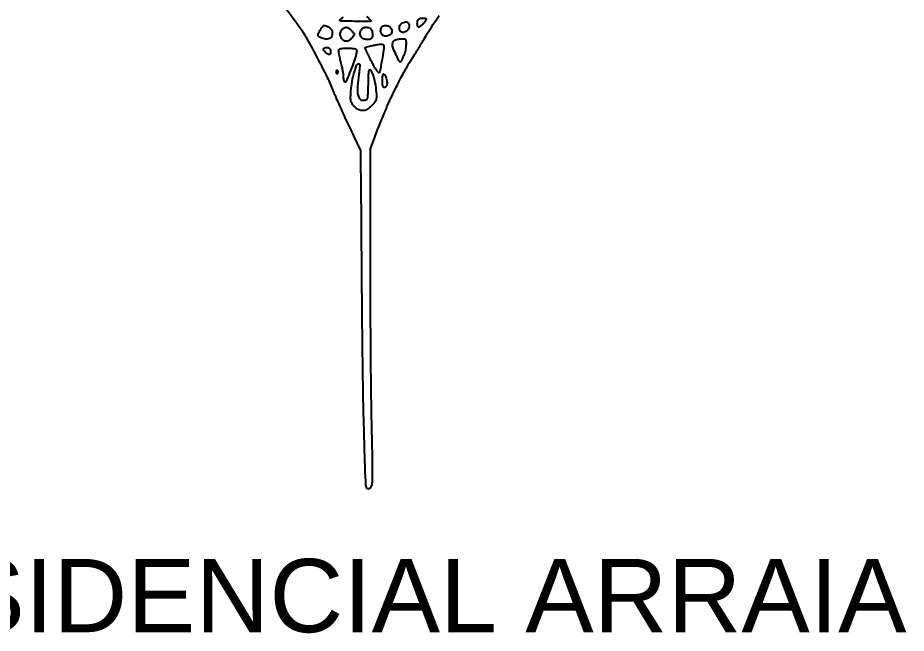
# Model space of a CAD drawing. Header units: inches. Extents: x 0 to 5940, y 0 to 4205.
# Drawn here: x 5406.9 to 5551.1, y 603.3 to 703.3 of the extents above; entities that cross this region are included whole.
import ezdxf

# ---------------------------------------------------------------- set-up
doc = ezdxf.new("R2010")
doc.units = ezdxf.units.IN
doc.header["$LTSCALE"] = 50
doc.header["$MEASUREMENT"] = 0
doc.styles.get("Standard").update_dxf_attribs({"font": 'arial.ttf'})

# ---------------------------------------------------------------- blocks, each defined once
blk = doc.blocks.new('JACZ-COO-GE-001-CAR-LOGO-R00')
at = {"color": 8}
for points in [[(5222.3, 2090.3, -0.023835), (5265.7, 2033.4, -0.024314), (5281.5, 2007.9, -0.005883), (5305, 1964.3, -0.006032), (5327.7, 1920, -0.021685), (5340.5, 1890.9, 0.008218), (5344.7, 1880.6, 0.002411), (5351.6, 1864.9, 0.002382), (5359.6, 1846.9, 0.002309), (5367.8, 1828.9, 0.00217), (5370, 1824.2, 0.000245), (5375, 1813.7, 0.000297), (5380.9, 1801.3, 0.000241), (5387.3, 1787.9), (5403.3, 1754.4), (5404, 1650.9, 0.00036), (5405.3, 1461.7, 0.000829), (5406.7, 1319.5, 0.001018), (5408.1, 1213.5, 0.00389), (5409.6, 1147.4, -0.000751), (5410, 1132, -0.000342), (5410.6, 1112, -0.000339), (5411.1, 1090.9, -0.000466), (5411.6, 1071.9, 0.002326), (5412.4, 1042.2, 0.004183), (5413.4, 1017.8, 0.003058), (5414.5, 998.5, 0.04949), (5415.5, 992.1, 0.053999), (5416, 990.7, 0.112744), (5416.7, 989.9, 0.10046), (5417.8, 989.3, 0.037175), (5419.5, 989.1, 0.082916), (5422.5, 989.3, 0.098561), (5425.2, 990.5, 0.095403), (5427.2, 992.6, 0.072902), (5428.5, 995.6, 0.060994), (5429.8, 1004.3, 0.005835), (5430.2, 1025.9, 0.005445), (5430.1, 1057, 0.00164), (5429.2, 1104.4, -0.001857), (5427.4, 1196.5, -0.001734), (5426.4, 1290.7, -0.001385), (5425.8, 1402.2, -0.000607), (5425.6, 1550), (5425.6, 1758.6), (5435.4, 1785, -0.004709), (5448.2, 1818.3, -0.00734), (5460, 1846.7, -0.007771), (5472, 1873.5, -0.006298), (5485.7, 1901.9, -0.003853), (5495.3, 1920.9, -0.008176), (5503.2, 1935.4, -0.008847), (5511, 1948.9, -0.005405), (5520.8, 1964.6, 0.002803), (5525.5, 1972.1, 0.000978), (5532.3, 1983, 0.000972), (5539.6, 1995, 0.001134), (5546.6, 2006.4, -0.010939), (5581, 2060.5, -0.015343)], [(5417.1, 2058.8, -0.001871), (5424.3, 2051.2, -0.040785), (5426.3, 2048.8, -0.320132), (5426.2, 2047.7, -0.205227), (5425.1, 2047, -0.033878), (5418, 2046.7, -0.00112), (5389.8, 2047.1, -0.000437), (5360, 2047.7, -0.0981), (5357.3, 2048.3, -0.040135), (5356.6, 2048.7, -0.057807), (5356.1, 2049.1, -0.074315), (5355.8, 2049.5, -0.211198), (5355.8, 2049.9, -0.130445), (5356.1, 2050.4, -0.002839), (5358.3, 2052.2, -0.006298), (5361, 2054.3, -0.004187), (5364.1, 2056.6, 0.005941)]]:
    blk.add_lwpolyline(points, format="xyb", dxfattribs=at)
for points in [[(5551.2, 2053.6, -0.333321), (5551.6, 2051, -0.034886), (5548, 2045.5, -0.038281), (5543.1, 2039.8, -0.055839), (5537.9, 2035.8, -0.009389), (5535.6, 2034.4, -0.111156), (5534.6, 2034.1, -0.209305), (5533.8, 2034.4, -0.046867), (5532.9, 2035.4, -0.120794), (5532, 2037.7, -0.031065), (5531.6, 2041.8, -0.032483), (5531.8, 2046.1, -0.065027), (5532.6, 2049.4, -0.123699), (5534.2, 2051.7, -0.082141), (5537.1, 2053.5, -0.067612), (5540.8, 2054.4, -0.045933), (5545.3, 2054.6, -0.010215), (5547.4, 2054.4, -0.014143), (5549.2, 2054.1, -0.010639), (5550.7, 2053.9, -0.145802)], [(5329, 2035.3, -0.051475), (5333.7, 2032.5, -0.086982), (5336.7, 2029.2, -0.088986), (5338.5, 2025.1, -0.05613), (5339, 2019.9, -0.074249), (5338.1, 2013.6, -0.144976), (5335.3, 2009.5, -0.135676), (5330.6, 2007.4, -0.061577), (5323.7, 2007.1, -0.047585), (5318.2, 2008.2, -0.043854), (5312.9, 2010.2, -0.046126), (5308.7, 2012.8, -0.172838), (5307, 2015.3, -0.179686), (5307.5, 2020, -0.02711), (5312.3, 2028.4, -0.025579), (5317.9, 2036.1, -0.227519), (5321.6, 2037.9, -0.070785), (5322.6, 2037.7, -0.013371), (5324.6, 2037.1, -0.014045), (5326.8, 2036.3, -0.012471)], [(5375.5, 2032.4, -0.071591), (5379, 2029.9, -0.0224), (5383.6, 2025.1, -0.01802), (5387.7, 2020.1, -0.162922), (5388.6, 2017.4, -0.151141), (5387.8, 2014.9, -0.025313), (5384.7, 2010.8, -0.02866), (5380.8, 2006.7, -0.050382), (5377.2, 2003.9, -0.06063), (5374, 2002.5, -0.081844), (5370.8, 2002, -0.081988), (5367.6, 2002.6, -0.06108), (5364.5, 2004.1, -0.075788), (5361.7, 2006.6, -0.040035), (5359.1, 2010.4, -0.040124), (5357.2, 2014.5, -0.090551), (5356.6, 2017.9, -0.090551), (5357.2, 2021.2, -0.040124), (5359.1, 2025.3, -0.040035), (5361.7, 2029.1, -0.075788), (5364.5, 2031.6, -0.048437), (5367.3, 2033.1, -0.08009), (5370, 2033.8, -0.082749), (5372.6, 2033.5, -0.055123)], [(5423.5, 2032.4, -0.143574), (5427.1, 2029, -0.065693), (5429.6, 2023, -0.064707), (5430.4, 2016.3, -0.120462), (5429.2, 2011.1, -0.059315), (5427.4, 2008.5, -0.104768), (5425.3, 2006.9, -0.083007), (5422.5, 2006.1, -0.026943), (5418.1, 2005.9, -0.063857), (5412.1, 2006.6, -0.092005), (5407.3, 2008.9, -0.100587), (5403.9, 2012.6, -0.090819), (5402, 2017.4, -0.100289), (5402.1, 2022, -0.071074), (5403.9, 2026.8, -0.071959), (5406.9, 2030.8, -0.109505), (5410.6, 2033.2, -0.07268), (5413.3, 2033.7, -0.029246), (5417.1, 2033.7, -0.029176), (5420.9, 2033.3, -0.075744)], [(5465.9, 2036.8, -0.076561), (5470.2, 2033.6, -0.092859), (5473.1, 2029.5, -0.10226), (5474.1, 2024.9, -0.114147), (5473.1, 2020.6, -0.07798), (5471.1, 2017.7, -0.076256), (5468.4, 2015.5, -0.070145), (5464.9, 2014.2, -0.052326), (5460.8, 2013.7, -0.077598), (5455.5, 2014.4, -0.126467), (5451.7, 2016.7, -0.123625), (5449.4, 2020.6, -0.072275), (5448.6, 2026, -0.071687), (5449.3, 2031, -0.113715), (5451.4, 2034.7, -0.12049), (5454.8, 2037, -0.086924), (5459.4, 2037.9, -0.023023), (5461.2, 2037.8, -0.020285), (5463.1, 2037.5, -0.020778), (5464.8, 2037.2, -0.056171)], [(5509.5, 2044.9, -0.075432), (5510.3, 2044.3, -0.03157), (5511.1, 2043.3, -0.030339), (5511.9, 2042.1, -0.034511), (5512.6, 2040.9, -0.188264), (5512.7, 2033.1, -0.124993), (5507.6, 2025.6, -0.143574), (5500, 2022.1, -0.24683), (5493.7, 2024.3, -0.091462), (5491.8, 2027.1, -0.071873), (5491, 2030.6, -0.069627), (5491.1, 2034.4, -0.075686), (5492.3, 2037.9, -0.092709), (5495.5, 2042, -0.083788), (5500.1, 2044.9, -0.089666), (5505.1, 2045.9, -0.131363)], [(5454.9, 1994, -0.101778), (5455.8, 1992.6, -0.081071), (5456.1, 1990.7, -0.032649), (5455.9, 1987.7, -0.003533), (5455, 1980.8, -0.006694), (5453.2, 1969.1, -0.003217), (5450.6, 1954.1, -0.002391), (5448, 1939.7, -0.022049), (5446.5, 1933.5, -0.008053), (5445.8, 1931, -0.175362), (5445.3, 1930.4, -0.311051), (5444.7, 1930.5, -0.023736), (5443.4, 1931.5, -0.04833), (5440.8, 1934.4, -0.018332), (5437.7, 1938.8, -0.013707), (5433.9, 1945, -0.005494), (5429.1, 1953.7, -0.008045), (5424.1, 1963.4, -0.006136), (5418.9, 1974.2, -0.002499), (5414.1, 1984.6, -0.107412), (5413.6, 1986.9, -0.293272), (5414.3, 1988.1, -0.030912), (5417.5, 1989.3, -0.020288), (5423, 1990.8, -0.004249), (5432.6, 1992.9, -0.006206), (5443.2, 1995, -0.033313), (5449, 1995.7, -0.067198), (5452.6, 1995.4, -0.155427)], [(5504.7, 2006.2, -0.163391), (5505.9, 2003.2, -0.016321), (5506, 1995.2, -0.021542), (5505.4, 1986.6, -0.034757), (5504.1, 1979.4, -0.031883), (5502.3, 1973.5, -0.012857), (5499, 1965.7, -0.010551), (5495.5, 1958.3, -0.075182), (5493.2, 1955.1, -0.430425), (5492.2, 1955.1, -0.048809), (5490.7, 1957, -0.022523), (5488.6, 1960.9, -0.003731), (5484.8, 1968.7, -0.012299), (5477.8, 1984.1, -0.060176), (5475.2, 1993.2, -0.12685), (5475.8, 1999.2, -0.162705), (5479.2, 2003.5, -0.0851), (5484.8, 2006, -0.033892), (5493.2, 2007.5, -0.029416), (5501.3, 2007.8, -0.219829)], [(5333.6, 1985.1, -0.040872), (5334.6, 1983.5, -0.067897), (5335.2, 1982.1, -0.060353), (5335.4, 1980.3, -0.025916), (5335.3, 1978, -0.029948), (5334.7, 1974.7, -0.119209), (5333.8, 1972.9, -0.185163), (5332.4, 1972.1, -0.09497), (5330.3, 1972.2, -0.109705), (5327.8, 1973.5, -0.021662), (5323.9, 1976.9, -0.022064), (5320.4, 1980.7, -0.101752), (5319, 1983.2, -0.181063), (5319.1, 1985.1, -0.156676), (5320.4, 1986.6, -0.095077), (5323, 1987.6, -0.040227), (5326.7, 1987.9, -0.022011), (5329.3, 1987.8, -0.072855), (5330.9, 1987.4, -0.088412), (5332.2, 1986.6, -0.042789)], [(5391.3, 1984.7, -0.138407), (5393.4, 1982.8, -0.133482), (5394.3, 1980.1, -0.067159), (5393.9, 1975.9, -0.014084), (5392.1, 1968.6, -0.018007), (5386.5, 1951.5, -0.009704), (5378.4, 1930.8, -0.002713), (5369.7, 1910, -0.459488), (5367.6, 1909.3, -0.172085), (5366.5, 1910.7, -0.026818), (5365.5, 1914.1, -0.0287), (5364.8, 1918.3, -0.028122), (5364.6, 1922.5, 0.032773), (5364.2, 1928.4, 0.013291), (5362.9, 1936.3, 0.011245), (5360.9, 1946, 0.006642), (5358, 1957.5, -0.005864), (5356.6, 1963, -0.005697), (5355.4, 1968.5, -0.005634), (5354.4, 1973.4, -0.020982), (5353.9, 1976.6, -0.030886), (5353.8, 1980.9, -0.153352), (5354.5, 1983.2, -0.153497), (5356.5, 1984.7, -0.030963), (5360.7, 1985.9, -0.050818), (5366.7, 1986.5, -0.011482), (5377, 1986.4, -0.009149), (5387.2, 1985.8, -0.092573)], [(5351.4, 1934.5, -0.070276), (5351.5, 1932.5, -0.046456), (5351.1, 1930.2, -0.046386), (5350.4, 1928.4, -0.284999), (5349.6, 1927.9, -0.314902), (5349.2, 1928.1, -0.034931), (5348.9, 1929.2, -0.032561), (5348.6, 1930.7, -0.020164), (5348.6, 1932.5, -0.015298), (5348.6, 1934.6, -0.057623), (5348.9, 1935.9, -0.132261), (5349.3, 1936.5, -0.275358), (5349.8, 1936.6, -0.098817), (5350.3, 1936.3, -0.055509), (5350.8, 1935.8, -0.052306), (5351.2, 1935.2, -0.058328)], [(5401.3, 1949.2, -0.114509), (5401.4, 1947.9, -0.002576), (5400.9, 1941.8, -0.00567), (5400.1, 1934.7, -0.00379), (5399, 1926.5, 0.014167), (5396.2, 1900.8, 0.050696), (5396.5, 1884.4, 0.092821), (5399.7, 1874.2, 0.1924), (5406, 1868.9, 0.080286), (5409.6, 1868.3, 0.062406), (5413.4, 1868.8, 0.066275), (5416.8, 1870.2, 0.138022), (5418.8, 1872.2, 0.106203), (5419.4, 1874.2, 0.00567), (5419.9, 1880.9, 0.006961), (5420.3, 1890.1, 0.00246), (5420.7, 1903.4, -0.002147), (5421, 1914.7, -0.003118), (5421.3, 1924.7, -0.001578), (5421.7, 1933.1, -0.052557), (5422.1, 1935.1, -0.091544), (5423.1, 1937.2, -0.329436), (5424.4, 1937.7, -0.16441), (5426, 1936.4, -0.030768), (5427.9, 1933.1, -0.057869), (5433.5, 1918.1, -0.025515), (5437.4, 1897.2, -0.022439), (5439.2, 1877, -0.131218), (5437, 1866.7, -0.060968), (5433.9, 1862.2, -0.01769), (5428.1, 1856, -0.017749), (5421.9, 1850.3, -0.05972), (5417.4, 1847.3, -0.055008), (5412.9, 1845.6, -0.056893), (5408.1, 1844.9, -0.05792), (5403.5, 1845.4, -0.061078), (5399.1, 1846.9, -0.045207), (5394.1, 1849.9, -0.035599), (5389.2, 1854, -0.036486), (5385.2, 1858.6, -0.060926), (5382.6, 1863.1, -0.031928), (5381.3, 1866.6, -0.049248), (5380.7, 1869.9, -0.026246), (5380.6, 1874.4, -0.003447), (5380.9, 1883.9, -0.030818), (5383, 1905.6, -0.026599), (5387.9, 1928.1, -0.019691), (5393.9, 1947.2, -0.316321), (5399.2, 1950.9, -0.101708), (5399.8, 1950.8, -0.066795), (5400.4, 1950.4, -0.063282), (5400.9, 1949.8, -0.069958)], [(5457.8, 1926.1, -0.085602), (5459.6, 1923.2, -0.025363), (5461.3, 1918.2, -0.025984), (5462.5, 1912.6, -0.039218), (5463, 1907.7, -0.016911), (5462.9, 1904.6, -0.055508), (5462.6, 1902.6, -0.073019), (5461.9, 1901, -0.046727), (5460.6, 1899.4, -0.05386), (5458.2, 1897.4, -0.194444), (5456.3, 1897, -0.218788), (5454.8, 1898, -0.067984), (5453.6, 1900.6, -0.060142), (5452.6, 1907.6, -0.024971), (5452.7, 1917.2, -0.016467), (5453.7, 1926.3, -0.37517), (5455.5, 1927.9, -0.137498), (5455.9, 1927.8, -0.027359), (5456.5, 1927.4, -0.027068), (5457.1, 1926.8, -0.022324)]]:
    blk.add_lwpolyline(points, format="xyb", close=True, dxfattribs=at)

msp = doc.modelspace()

# ---------------------------------------------------------------- block references
at = {"xscale": 0.07174195398747743, "yscale": 0.07174195398747743, "zscale": 0.07174195398747743}
msp.add_blockref('JACZ-COO-GE-001-CAR-LOGO-R00', (5074.895, 555.821), dxfattribs=at)

# ---------------------------------------------------------------- texts
at = {"insert": (5351.497, 615.33), "char_height": 11.9, "attachment_point": 1}
msp.add_mtext_dynamic_manual_height_columns('\\pxqc;RESIDENCIAL ARRAIA', width=222.01214, gutter_width=22.842, heights=[0], dxfattribs=at)

doc.saveas('drawing.dxf')
